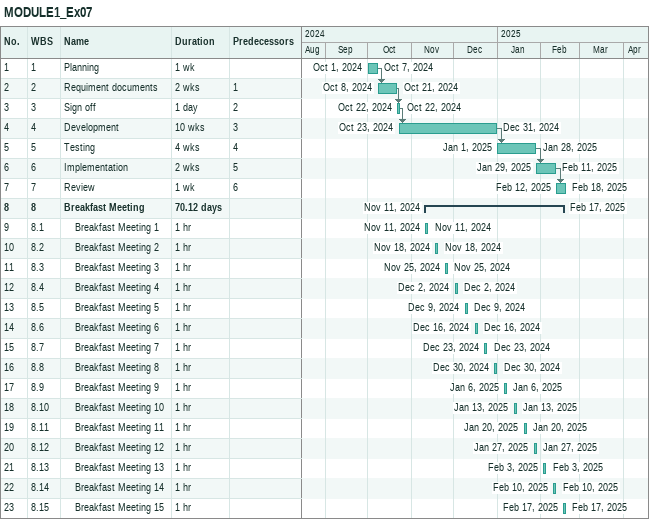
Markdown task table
MODULE1_Ex07

| ID | WBS | Task | Duration | Start | Finish | Predecessors |
|---|---|---|---|---|---|---|
| 1 | 1 | Planning | 1w | 2024-10-01 | 2024-10-07 |  |
| 2 | 2 | Requiment documents | 2w | 2024-10-08 | 2024-10-21 | 1 |
| 3 | 3 | Sign off | 1d | 2024-10-22 | 2024-10-22 | 2 |
| 4 | 4 | Development | 10w | 2024-10-23 | 2024-12-31 | 3 |
| 5 | 5 | Testing | 4w | 2025-01-01 | 2025-01-28 | 4 |
| 6 | 6 | Implementation | 2w | 2025-01-29 | 2025-02-11 | 5 |
| 7 | 7 | Review | 1w | 2025-02-12 | 2025-02-18 | 6 |
| 8 | 8 | **Breakfast Meeting** | 70.12d | 2024-11-11 | 2025-02-17 |  |
| 9 | 8.1 | Breakfast Meeting 1 | 1h | 2024-11-11 | 2024-11-11 |  |
| 10 | 8.2 | Breakfast Meeting 2 | 1h | 2024-11-18 | 2024-11-18 |  |
| 11 | 8.3 | Breakfast Meeting 3 | 1h | 2024-11-25 | 2024-11-25 |  |
| 12 | 8.4 | Breakfast Meeting 4 | 1h | 2024-12-02 | 2024-12-02 |  |
| 13 | 8.5 | Breakfast Meeting 5 | 1h | 2024-12-09 | 2024-12-09 |  |
| 14 | 8.6 | Breakfast Meeting 6 | 1h | 2024-12-16 | 2024-12-16 |  |
| 15 | 8.7 | Breakfast Meeting 7 | 1h | 2024-12-23 | 2024-12-23 |  |
| 16 | 8.8 | Breakfast Meeting 8 | 1h | 2024-12-30 | 2024-12-30 |  |
| 17 | 8.9 | Breakfast Meeting 9 | 1h | 2025-01-06 | 2025-01-06 |  |
| 18 | 8.10 | Breakfast Meeting 10 | 1h | 2025-01-13 | 2025-01-13 |  |
| 19 | 8.11 | Breakfast Meeting 11 | 1h | 2025-01-20 | 2025-01-20 |  |
| 20 | 8.12 | Breakfast Meeting 12 | 1h | 2025-01-27 | 2025-01-27 |  |
| 21 | 8.13 | Breakfast Meeting 13 | 1h | 2025-02-03 | 2025-02-03 |  |
| 22 | 8.14 | Breakfast Meeting 14 | 1h | 2025-02-10 | 2025-02-10 |  |
| 23 | 8.15 | Breakfast Meeting 15 | 1h | 2025-02-17 | 2025-02-17 |  |
